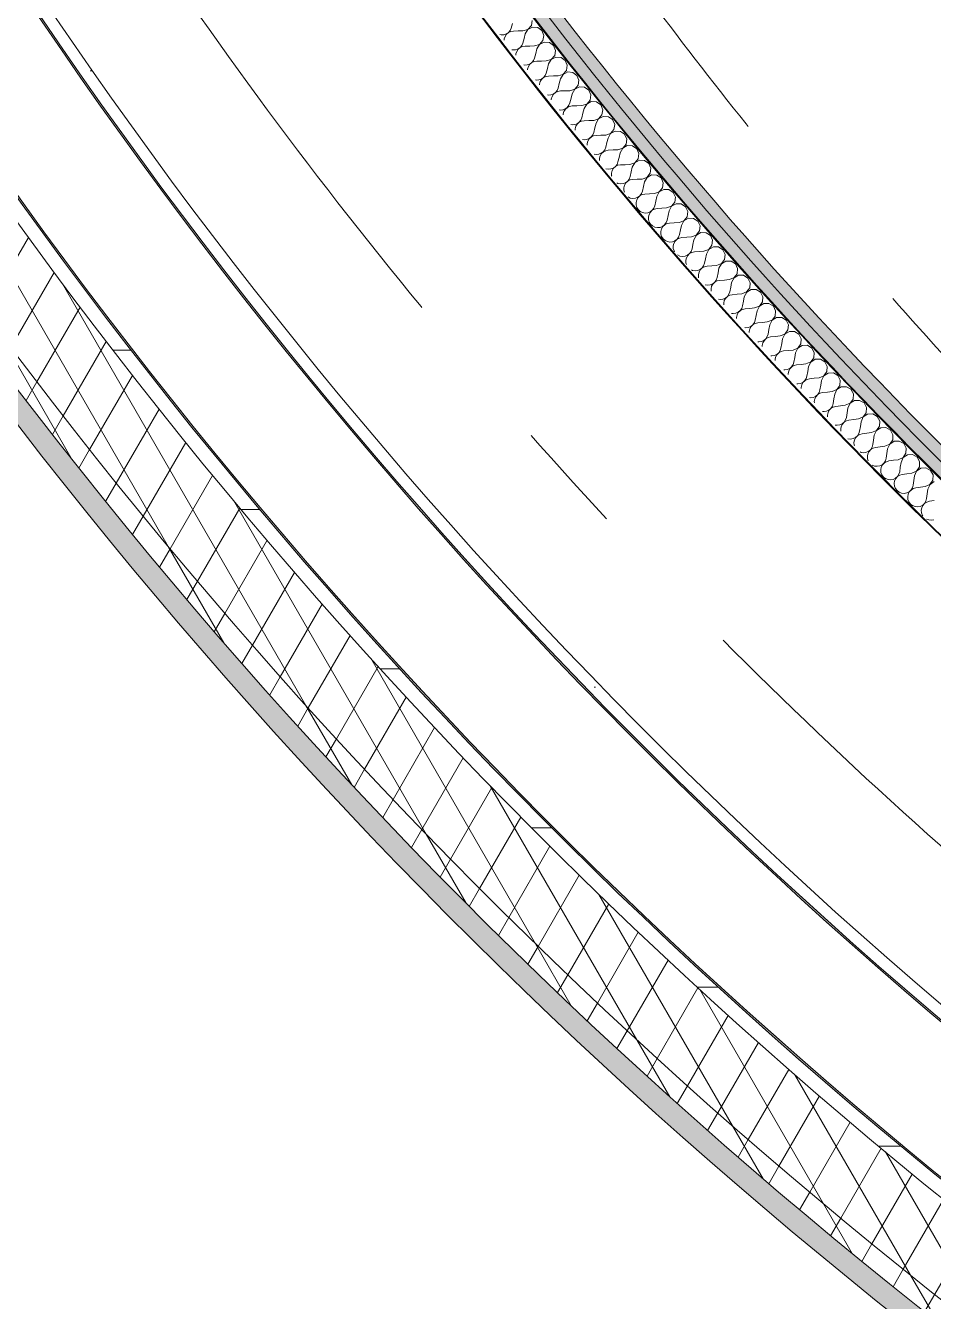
# Model space of a CAD drawing. Header units: millimetres. Extents: x -50172 to 68897, y -80883 to 956680.
# Drawn here: x -40683 to -39542, y -68995 to -67392 of the extents above; entities that cross this region are included whole.
import ezdxf

# ---------------------------------------------------------------- set-up
doc = ezdxf.new("R2010")
doc.units = ezdxf.units.MM
doc.header["$MEASUREMENT"] = 0
doc.linetypes.add('Dashed', pattern=[564.444447, 282.222223, -282.222223])
doc.linetypes.add('Double Dashed', pattern=[1093.611073, 529.166651, -211.666656, 141.111112, -211.666656])
for name, color, linetype in [('A-25-M_Wall_Ext', 7, 'Continuous'), ('New_A-15-MG_Structural_Grid_Phase_2', 7, 'Continuous'), ('New_A-25-M_Wall_Int', 7, 'Continuous')]:
    doc.layers.add(name, color=color, linetype=linetype)
for name, color, linetype, lineweight in [('A-25-M_Wall_Ext_Pen_No__1', 7, 'Continuous', 13), ('New_A-25-M_Wall_Int_Pen_No__1', 7, 'Continuous', 13), ('New_A-25-M_Wall_Int_Pen_No__150', 7, 'Continuous', 0), ('New_A-95-P_Drawing_Pen_No__1', 7, 'Continuous', 13)]:
    doc.layers.add(name, color=color, linetype=linetype, lineweight=lineweight)
for name, color, linetype, lineweight, true_color in [('A-25-M_Wall_Ext_Pen_No__107', 7, 'Continuous', 15, 0xa6a6a6), ('New_A-15-MG_Structural_Grid_Phase_2_Pen_No__222', 7, 'Continuous', 13, 0x65af33), ('New_A-25-M_Wall_Int_Pen_No__107', 7, 'Continuous', 15, 0xa6a6a6), ('New_A-25-M_Wall_Int_Pen_No__81', 7, 'Continuous', 20, 0x6a6a6a)]:
    doc.layers.add(name, color=color, linetype=linetype, lineweight=lineweight, true_color=true_color)
pattern_1 = [(60, (0, 0), (-43.30127, 25), []), (120, (0, 0), (43.30127, 25), [])]

# ---------------------------------------------------------------- blocks, each defined once
blk = doc.blocks.new('*X334')
at = {"layer": 'New_A-25-M_Wall_Int_Pen_No__150', "linetype": 'Continuous'}
for p, q in [((-40047, -67391.9), (-40045.9, -67385.5)), ((-40086.7, -67403.2), (-40084.9, -67403.6)), ((-40084.9, -67403.6), (-40081.6, -67403.5)), ((-40081.6, -67403.5), (-40078.5, -67402.4)), ((-40078.2, -67402.7), (-40080.1, -67405.5)), ((-40078.5, -67402.4), (-40075.8, -67400.5)), ((-40075.7, -67400.6), (-40078.2, -67402.7)), ((-40075.8, -67400.5), (-40073.7, -67398)), ((-40072.7, -67399.2), (-40075.7, -67400.6)), ((-40073.7, -67398), (-40072.4, -67395)), ((-40069.5, -67398.8), (-40072.7, -67399.2)), ((-40070.8, -67389.2), (-40072.4, -67395)), ((-40063.5, -67398.7), (-40069.5, -67398.8)), ((-40057.6, -67398.6), (-40063.5, -67398.7)), ((-40057.6, -67398.6), (-40051.3, -67396.8)), ((-40054.6, -67402.4), (-40056.2, -67408.2)), ((-40051.3, -67396.9), (-40054.6, -67402.4)), ((-40051.3, -67396.8), (-40047, -67391.9)), ((-40045.5, -67393.9), (-40051.3, -67396.9)), ((-40039, -67394.4), (-40045.5, -67393.9)), ((-40033.7, -67398.3), (-40039, -67394.4)), ((-40031.3, -67404.3), (-40033.7, -67398.3)), ((-40080.1, -67405.5), (-40081.1, -67408.6)), ((-40081.1, -67408.6), (-40081.1, -67410.3)), ((-40063.9, -67421.4), (-40061.2, -67419.5)), ((-40061.1, -67419.6), (-40063.6, -67421.7)), ((-40061.2, -67419.5), (-40059.1, -67416.9)), ((-40058.1, -67418.2), (-40061.1, -67419.6)), ((-40059.1, -67416.9), (-40057.8, -67413.9)), ((-40054.9, -67417.7), (-40058.1, -67418.2)), ((-40056.2, -67408.2), (-40057.8, -67413.9)), ((-40048.9, -67417.6), (-40054.9, -67417.7)), ((-40042.9, -67417.5), (-40048.9, -67417.6)), ((-40042.9, -67417.5), (-40036.7, -67415.6)), ((-40036.7, -67415.7), (-40040, -67421.3)), ((-40036.7, -67415.6), (-40032.4, -67410.8)), ((-40030.9, -67412.7), (-40036.7, -67415.7)), ((-40032.4, -67410.8), (-40031.3, -67404.3)), ((-40024.4, -67413.3), (-40030.9, -67412.7)), ((-40019.1, -67417.1), (-40024.4, -67413.3)), ((-40016.7, -67423.1), (-40019.1, -67417.1)), ((-40071.6, -67422.3), (-40070.3, -67422.6)), ((-40070.3, -67422.6), (-40067, -67422.4)), ((-40067, -67422.4), (-40063.9, -67421.4)), ((-40065.4, -67424.4), (-40066.4, -67427.6)), ((-40066.4, -67427.6), (-40066.4, -67428.9)), ((-40063.6, -67421.7), (-40065.4, -67424.4)), ((-40046.5, -67438.4), (-40044.4, -67435.8)), ((-40044.4, -67435.8), (-40043.1, -67432.8)), ((-40041.6, -67427), (-40043.1, -67432.8)), ((-40040, -67421.3), (-40041.6, -67427)), ((-40028.3, -67436.3), (-40022, -67434.4)), ((-40022, -67434.5), (-40025.3, -67440.1)), ((-40022, -67434.4), (-40017.7, -67429.5)), ((-40016.2, -67431.5), (-40022, -67434.5)), ((-40017.7, -67429.5), (-40016.7, -67423.1)), ((-40009.7, -67432), (-40016.2, -67431.5)), ((-40004.4, -67435.8), (-40009.7, -67432)), ((-40002, -67441.8), (-40004.4, -67435.8)), ((-40056.6, -67441.3), (-40055.5, -67441.5)), ((-40055.5, -67441.5), (-40052.2, -67441.4)), ((-40052.2, -67441.4), (-40049.1, -67440.3)), ((-40050.7, -67443.4), (-40051.7, -67446.5)), ((-40051.7, -67446.5), (-40051.7, -67447.6)), ((-40048.9, -67440.6), (-40050.7, -67443.4)), ((-40049.1, -67440.3), (-40046.5, -67438.4)), ((-40046.4, -67438.5), (-40048.9, -67440.6)), ((-40043.4, -67437.1), (-40046.4, -67438.5)), ((-40040.2, -67436.6), (-40043.4, -67437.1)), ((-40034.2, -67436.5), (-40040.2, -67436.6)), ((-40028.3, -67436.3), (-40034.2, -67436.5)), ((-40029.6, -67454.7), (-40028.4, -67451.6)), ((-40026.8, -67445.9), (-40028.4, -67451.6)), ((-40025.3, -67440.1), (-40026.8, -67445.9)), ((-40007.3, -67453.2), (-40003, -67448.3)), ((-40001.4, -67450.2), (-40007.2, -67453.2)), ((-40003, -67448.3), (-40002, -67441.8)), ((-39995, -67450.7), (-40001.4, -67450.2)), ((-39989.7, -67454.5), (-39995, -67450.7)), ((-40041.7, -67460.2), (-40040.7, -67460.4)), ((-40040.7, -67460.4), (-40037.5, -67460.2)), ((-40037.5, -67460.2), (-40034.4, -67459.1)), ((-40035.9, -67462.2), (-40036.9, -67465.4)), ((-40036.9, -67465.4), (-40036.9, -67466.3)), ((-40034.1, -67459.5), (-40035.9, -67462.2)), ((-40034.4, -67459.1), (-40031.7, -67457.2)), ((-40031.6, -67457.3), (-40034.1, -67459.5)), ((-40031.7, -67457.2), (-40029.6, -67454.7)), ((-40028.6, -67455.9), (-40031.6, -67457.3)), ((-40025.4, -67455.4), (-40028.6, -67455.9)), ((-40019.4, -67455.2), (-40025.4, -67455.4)), ((-40013.5, -67455.1), (-40019.4, -67455.2)), ((-40013.5, -67455.1), (-40007.3, -67453.2)), ((-40012, -67464.6), (-40013.5, -67470.4)), ((-40010.5, -67458.8), (-40012, -67464.6)), ((-40007.2, -67453.2), (-40010.5, -67458.8)), ((-39992.4, -67471.8), (-39988.2, -67466.9)), ((-39987.2, -67460.5), (-39989.7, -67454.5)), ((-39988.2, -67466.9), (-39987.2, -67460.5)), ((-40026.8, -67479), (-40025.9, -67479.2)), ((-40025.9, -67479.2), (-40022.6, -67479)), ((-40022.6, -67479), (-40019.5, -67477.9)), ((-40021, -67481), (-40022, -67484.2)), ((-40022, -67484.2), (-40022, -67485.2)), ((-40019.2, -67478.2), (-40021, -67481)), ((-40019.5, -67477.9), (-40016.8, -67476)), ((-40016.8, -67476.1), (-40019.2, -67478.2)), ((-40016.8, -67476), (-40014.8, -67473.4)), ((-40013.8, -67474.7), (-40016.8, -67476.1)), ((-40014.8, -67473.4), (-40013.5, -67470.4)), ((-40010.6, -67474.1), (-40013.8, -67474.7)), ((-40004.6, -67474), (-40010.6, -67474.1)), ((-39998.6, -67473.8), (-40004.6, -67474)), ((-39998.6, -67473.8), (-39992.4, -67471.8)), ((-39997.1, -67483.3), (-39998.6, -67489.1)), ((-39995.7, -67477.5), (-39997.1, -67483.3)), ((-39992.4, -67471.9), (-39995.7, -67477.5)), ((-39986.6, -67468.9), (-39992.4, -67471.9)), ((-39980.1, -67469.3), (-39986.6, -67468.9)), ((-39974.8, -67473.1), (-39980.1, -67469.3)), ((-39972.3, -67479.1), (-39974.8, -67473.1)), ((-39973.3, -67485.5), (-39972.3, -67479.1)), ((-40012, -67497.8), (-40010.9, -67498)), ((-40010.9, -67498), (-40007.6, -67497.8)), ((-40007.6, -67497.8), (-40004.5, -67496.6)), ((-40006.1, -67499.7), (-40007, -67502.9)), ((-40004.3, -67497), (-40006.1, -67499.7)), ((-40004.5, -67496.6), (-40001.9, -67494.7)), ((-40001.8, -67494.8), (-40004.3, -67497)), ((-40001.9, -67494.7), (-39999.9, -67492.1)), ((-39998.9, -67493.4), (-40001.8, -67494.8)), ((-39999.9, -67492.1), (-39998.6, -67489.1)), ((-39995.6, -67492.8), (-39998.9, -67493.4)), ((-39989.7, -67492.6), (-39995.6, -67492.8)), ((-39983.7, -67492.4), (-39989.7, -67492.6)), ((-39983.7, -67492.4), (-39977.5, -67490.5)), ((-39980.7, -67496.2), (-39982.2, -67501.9)), ((-39977.4, -67490.5), (-39980.7, -67496.2)), ((-39977.5, -67490.5), (-39973.3, -67485.5)), ((-39971.7, -67487.5), (-39977.4, -67490.5)), ((-39965.2, -67487.9), (-39971.7, -67487.5)), ((-39959.9, -67491.6), (-39965.2, -67487.9)), ((-39957.3, -67497.6), (-39959.9, -67491.6)), ((-39958.3, -67504), (-39957.3, -67497.6)), ((-40007, -67502.9), (-40007, -67504.1)), ((-39992.6, -67516.4), (-39989.5, -67515.3)), ((-39989.3, -67515.6), (-39991, -67518.4)), ((-39989.5, -67515.3), (-39986.9, -67513.4)), ((-39986.8, -67513.4), (-39989.3, -67515.6)), ((-39986.9, -67513.4), (-39984.9, -67510.8)), ((-39983.9, -67512), (-39986.8, -67513.4)), ((-39984.9, -67510.8), (-39983.6, -67507.7)), ((-39980.6, -67511.4), (-39983.9, -67512)), ((-39982.2, -67501.9), (-39983.6, -67507.7)), ((-39974.7, -67511.2), (-39980.6, -67511.4)), ((-39968.7, -67511), (-39974.7, -67511.2)), ((-39968.7, -67511), (-39962.5, -67509)), ((-39965.7, -67514.7), (-39967.1, -67520.5)), ((-39962.5, -67509.1), (-39965.7, -67514.7)), ((-39962.5, -67509), (-39958.3, -67504)), ((-39956.7, -67506), (-39962.5, -67509.1)), ((-39950.2, -67506.4), (-39956.7, -67506)), ((-39944.9, -67510.1), (-39950.2, -67506.4)), ((-39942.3, -67516.1), (-39944.9, -67510.1)), ((-39943.3, -67522.5), (-39942.3, -67516.1)), ((-39997.3, -67516.4), (-39995.9, -67516.7)), ((-39995.9, -67516.7), (-39992.6, -67516.4)), ((-39991.9, -67521.6), (-39992, -67523.2)), ((-39991, -67518.4), (-39991.9, -67521.6)), ((-39974.4, -67533.9), (-39971.8, -67531.9)), ((-39971.7, -67532), (-39974.2, -67534.2)), ((-39971.8, -67531.9), (-39969.8, -67529.3)), ((-39968.8, -67530.6), (-39971.7, -67532)), ((-39969.8, -67529.3), (-39968.6, -67526.3)), ((-39965.5, -67530), (-39968.8, -67530.6)), ((-39967.1, -67520.5), (-39968.6, -67526.3)), ((-39959.6, -67529.8), (-39965.5, -67530)), ((-39953.6, -67529.5), (-39959.6, -67529.8)), ((-39953.6, -67529.5), (-39947.4, -67527.5)), ((-39947.4, -67527.6), (-39950.6, -67533.2)), ((-39947.4, -67527.5), (-39943.3, -67522.5)), ((-39941.7, -67524.4), (-39947.4, -67527.6)), ((-39935.2, -67524.8), (-39941.7, -67524.4)), ((-39929.8, -67528.5), (-39935.2, -67524.8)), ((-39927.2, -67534.5), (-39929.8, -67528.5)), ((-39982.7, -67534.9), (-39980.8, -67535.3)), ((-39980.8, -67535.3), (-39977.5, -67535)), ((-39977.5, -67535), (-39974.4, -67533.9)), ((-39975.9, -67537), (-39976.8, -67540.2)), ((-39976.8, -67540.2), (-39976.8, -67542.3)), ((-39974.2, -67534.2), (-39975.9, -67537)), ((-39956.6, -67550.5), (-39954.6, -67547.9)), ((-39954.6, -67547.9), (-39953.4, -67544.8)), ((-39952, -67539), (-39953.4, -67544.8)), ((-39950.6, -67533.2), (-39952, -67539)), ((-39944.4, -67548.2), (-39950.4, -67548.5)), ((-39938.5, -67548), (-39944.4, -67548.2)), ((-39938.5, -67548), (-39932.3, -67545.9)), ((-39932.2, -67546), (-39935.4, -67551.7)), ((-39932.3, -67545.9), (-39928.1, -67540.9)), ((-39926.5, -67542.8), (-39932.2, -67546)), ((-39928.1, -67540.9), (-39927.2, -67534.5)), ((-39920, -67543.2), (-39926.5, -67542.8)), ((-39914.7, -67546.9), (-39920, -67543.2)), ((-39912, -67552.8), (-39914.7, -67546.9)), ((-39968.1, -67553.4), (-39965.6, -67553.9)), ((-39965.6, -67553.9), (-39962.3, -67553.6)), ((-39962.3, -67553.6), (-39959.2, -67552.4)), ((-39960.7, -67555.5), (-39961.6, -67558.7)), ((-39961.6, -67558.7), (-39961.6, -67561.6)), ((-39959, -67552.8), (-39960.7, -67555.5)), ((-39959.2, -67552.4), (-39956.6, -67550.5)), ((-39956.5, -67550.5), (-39959, -67552.8)), ((-39953.6, -67549.1), (-39956.5, -67550.5)), ((-39950.4, -67548.5), (-39953.6, -67549.1)), ((-39939.4, -67566.3), (-39938.2, -67563.3)), ((-39936.8, -67557.5), (-39938.2, -67563.3)), ((-39935.4, -67551.7), (-39936.8, -67557.5)), ((-39923.2, -67566.4), (-39917.1, -67564.3)), ((-39917, -67564.3), (-39920.2, -67570)), ((-39917.1, -67564.3), (-39912.9, -67559.3)), ((-39911.3, -67561.2), (-39917, -67564.3)), ((-39912.9, -67559.3), (-39912, -67552.8)), ((-39904.8, -67561.5), (-39911.3, -67561.2)), ((-39899.4, -67565.1), (-39904.8, -67561.5)), ((-39953.6, -67571.7), (-39953.6, -67571.7)), ((-39953.6, -67571.7), (-39950.3, -67572.4)), ((-39950.3, -67572.4), (-39947.1, -67572.1)), ((-39947.1, -67572.1), (-39944, -67570.9)), ((-39945.4, -67574), (-39946.3, -67577.2)), ((-39946.3, -67577.2), (-39946.3, -67580.5)), ((-39943.7, -67571.2), (-39945.4, -67574)), ((-39944, -67570.9), (-39941.4, -67568.9)), ((-39941.3, -67569), (-39943.7, -67571.2)), ((-39941.4, -67568.9), (-39939.4, -67566.3)), ((-39938.4, -67567.5), (-39941.3, -67569)), ((-39935.1, -67566.9), (-39938.4, -67567.5)), ((-39929.2, -67566.7), (-39935.1, -67566.9)), ((-39923.2, -67566.4), (-39929.2, -67566.7)), ((-39921.5, -67575.8), (-39922.9, -67581.6)), ((-39920.2, -67570), (-39921.5, -67575.8)), ((-39901.8, -67582.6), (-39897.6, -67577.5)), ((-39896, -67579.5), (-39901.7, -67582.6)), ((-39896.8, -67571.1), (-39899.4, -67565.1)), ((-39897.6, -67577.5), (-39896.8, -67571.1)), ((-39889.5, -67579.7), (-39896, -67579.5)), ((-39884.1, -67583.4), (-39889.5, -67579.7)), ((-39946.3, -67580.5), (-39946.1, -67581.2)), ((-39939.5, -67589.5), (-39938.2, -67590.2)), ((-39938.2, -67590.2), (-39935, -67590.8)), ((-39935, -67590.8), (-39931.7, -67590.5)), ((-39931.7, -67590.5), (-39928.7, -67589.3)), ((-39930.1, -67592.4), (-39931, -67595.6)), ((-39931, -67595.6), (-39930.9, -67598.9)), ((-39928.4, -67589.6), (-39930.1, -67592.4)), ((-39928.7, -67589.3), (-39926, -67587.3)), ((-39926, -67587.4), (-39928.4, -67589.6)), ((-39926, -67587.3), (-39924.1, -67584.7)), ((-39923, -67585.9), (-39926, -67587.4)), ((-39924.1, -67584.7), (-39922.9, -67581.6)), ((-39919.8, -67585.3), (-39923, -67585.9)), ((-39913.9, -67585), (-39919.8, -67585.3)), ((-39907.9, -67584.7), (-39913.9, -67585)), ((-39907.9, -67584.7), (-39901.8, -67582.6)), ((-39906.2, -67594.2), (-39907.5, -67600)), ((-39904.8, -67588.3), (-39906.2, -67594.2)), ((-39901.7, -67582.6), (-39904.8, -67588.3)), ((-39886.4, -67600.8), (-39882.3, -67595.7)), ((-39881.4, -67589.3), (-39884.1, -67583.4)), ((-39882.3, -67595.7), (-39881.4, -67589.3)), ((-39930.9, -67598.9), (-39930.2, -67601.3)), ((-39925.6, -67607.2), (-39922.8, -67608.6)), ((-39922.8, -67608.6), (-39919.6, -67609.2)), ((-39919.6, -67609.2), (-39916.3, -67608.9)), ((-39916.3, -67608.9), (-39913.3, -67607.7)), ((-39914.7, -67610.8), (-39915.5, -67614)), ((-39913, -67608), (-39914.7, -67610.8)), ((-39913.3, -67607.7), (-39910.6, -67605.7)), ((-39910.6, -67605.7), (-39913, -67608)), ((-39910.6, -67605.7), (-39908.7, -67603)), ((-39907.7, -67604.3), (-39910.6, -67605.7)), ((-39908.7, -67603), (-39907.5, -67600)), ((-39904.4, -67603.6), (-39907.7, -67604.3)), ((-39898.5, -67603.3), (-39904.4, -67603.6)), ((-39892.5, -67602.9), (-39898.5, -67603.3)), ((-39892.5, -67602.9), (-39886.4, -67600.8)), ((-39890.7, -67612.4), (-39892.1, -67618.2)), ((-39889.4, -67606.6), (-39890.7, -67612.4)), ((-39886.3, -67600.9), (-39889.4, -67606.6)), ((-39880.7, -67597.7), (-39886.3, -67600.9)), ((-39874.2, -67597.9), (-39880.7, -67597.7)), ((-39868.7, -67601.5), (-39874.2, -67597.9)), ((-39866, -67607.4), (-39868.7, -67601.5)), ((-39866.8, -67613.9), (-39866, -67607.4)), ((-39915.5, -67614), (-39915.5, -67617.3)), ((-39915.5, -67617.3), (-39914.6, -67620.4)), ((-39914.6, -67620.4), (-39912.8, -67623.2)), ((-39912.8, -67623.2), (-39910.3, -67625.4)), ((-39910.3, -67625.4), (-39907.3, -67626.9)), ((-39907.3, -67626.9), (-39904.1, -67627.5)), ((-39904.1, -67627.5), (-39900.8, -67627.2)), ((-39900.8, -67627.2), (-39897.8, -67625.9)), ((-39897.5, -67626.3), (-39899.2, -67629.1)), ((-39897.8, -67625.9), (-39895.2, -67623.9)), ((-39895.1, -67624), (-39897.5, -67626.3)), ((-39895.2, -67623.9), (-39893.2, -67621.3)), ((-39892.2, -67622.5), (-39895.1, -67624)), ((-39893.2, -67621.3), (-39892.1, -67618.2)), ((-39889, -67621.9), (-39892.2, -67622.5)), ((-39883, -67621.5), (-39889, -67621.9)), ((-39877.1, -67621.1), (-39883, -67621.5)), ((-39877.1, -67621.1), (-39870.9, -67619)), ((-39874, -67624.8), (-39875.2, -67630.6)), ((-39870.9, -67619), (-39874, -67624.8)), ((-39870.9, -67619), (-39866.8, -67613.9)), ((-39865.2, -67615.8), (-39870.9, -67619)), ((-39858.7, -67616), (-39865.2, -67615.8)), ((-39853.3, -67619.6), (-39858.7, -67616)), ((-39850.6, -67625.5), (-39853.3, -67619.6)), ((-39851.3, -67632), (-39850.6, -67625.5)), ((-39899.2, -67629.1), (-39900, -67632.3)), ((-39900, -67632.3), (-39900, -67635.6)), ((-39900, -67635.6), (-39899, -67638.7)), ((-39899, -67638.7), (-39897.2, -67641.5)), ((-39897.2, -67641.5), (-39894.8, -67643.7)), ((-39894.8, -67643.7), (-39891.8, -67645.2)), ((-39885.3, -67645.4), (-39882.2, -67644.2)), ((-39881.9, -67644.5), (-39883.6, -67647.3)), ((-39882.2, -67644.2), (-39879.6, -67642.1)), ((-39879.5, -67642.2), (-39881.9, -67644.5)), ((-39879.6, -67642.1), (-39877.7, -67639.5)), ((-39876.6, -67640.7), (-39879.5, -67642.2)), ((-39877.7, -67639.5), (-39876.5, -67636.4)), ((-39873.4, -67640), (-39876.6, -67640.7)), ((-39875.2, -67630.6), (-39876.5, -67636.4)), ((-39867.5, -67639.7), (-39873.4, -67640)), ((-39861.5, -67639.3), (-39867.5, -67639.7)), ((-39861.5, -67639.3), (-39855.4, -67637.1)), ((-39858.4, -67642.9), (-39859.7, -67648.7)), ((-39855.3, -67637.1), (-39858.4, -67642.9)), ((-39855.4, -67637.1), (-39851.3, -67632)), ((-39849.7, -67633.9), (-39855.3, -67637.1)), ((-39843.2, -67634.1), (-39849.7, -67633.9)), ((-39837.8, -67637.7), (-39843.2, -67634.1)), ((-39835, -67643.5), (-39837.8, -67637.7)), ((-39835.7, -67650), (-39835, -67643.5)), ((-39891.8, -67645.2), (-39888.5, -67645.7)), ((-39888.5, -67645.7), (-39885.3, -67645.4)), ((-39883.6, -67647.3), (-39884.4, -67650.5)), ((-39884.4, -67650.5), (-39884.4, -67653.8)), ((-39884.4, -67653.8), (-39883.4, -67656.9)), ((-39883.4, -67656.9), (-39881.6, -67659.7)), ((-39881.6, -67659.7), (-39879.1, -67661.9)), ((-39866.6, -67662.3), (-39864, -67660.3)), ((-39863.9, -67660.4), (-39866.3, -67662.6)), ((-39864, -67660.3), (-39862.1, -67657.6)), ((-39861, -67658.8), (-39863.9, -67660.4)), ((-39862.1, -67657.6), (-39860.9, -67654.5)), ((-39857.8, -67658.2), (-39861, -67658.8)), ((-39859.7, -67648.7), (-39860.9, -67654.5)), ((-39851.8, -67657.7), (-39857.8, -67658.2)), ((-39845.9, -67657.3), (-39851.8, -67657.7)), ((-39845.9, -67657.3), (-39839.8, -67655.1)), ((-39839.7, -67655.2), (-39842.8, -67660.9)), ((-39839.8, -67655.1), (-39835.7, -67650)), ((-39834.1, -67651.9), (-39839.7, -67655.2)), ((-39827.6, -67652.1), (-39834.1, -67651.9)), ((-39822.1, -67655.6), (-39827.6, -67652.1)), ((-39819.4, -67661.5), (-39822.1, -67655.6)), ((-39879.1, -67661.9), (-39876.1, -67663.3)), ((-39876.1, -67663.3), (-39872.9, -67663.9)), ((-39872.9, -67663.9), (-39869.6, -67663.5)), ((-39869.6, -67663.5), (-39866.6, -67662.3)), ((-39868, -67665.5), (-39868.8, -67668.6)), ((-39868.8, -67668.6), (-39868.7, -67671.9)), ((-39868.7, -67671.9), (-39867.7, -67675.1)), ((-39866.3, -67662.6), (-39868, -67665.5)), ((-39867.7, -67675.1), (-39867, -67676.2)), ((-39848.3, -67678.4), (-39846.4, -67675.7)), ((-39846.4, -67675.7), (-39845.2, -67672.6)), ((-39842.1, -67676.2), (-39845.3, -67676.9)), ((-39844, -67666.8), (-39845.2, -67672.6)), ((-39842.8, -67660.9), (-39844, -67666.8)), ((-39836.2, -67675.8), (-39842.1, -67676.2)), ((-39830.2, -67675.3), (-39836.2, -67675.8)), ((-39830.2, -67675.3), (-39824.1, -67673.1)), ((-39824, -67673.2), (-39827.1, -67678.9)), ((-39824.1, -67673.1), (-39820.1, -67668)), ((-39818.4, -67669.9), (-39824, -67673.2)), ((-39820.1, -67668), (-39819.4, -67661.5)), ((-39811.9, -67670), (-39818.4, -67669.9)), ((-39806.5, -67673.5), (-39811.9, -67670)), ((-39803.7, -67679.4), (-39806.5, -67673.5)), ((-39863.5, -67680), (-39863.4, -67680.1)), ((-39863.4, -67680.1), (-39860.4, -67681.5)), ((-39860.4, -67681.5), (-39857.2, -67682)), ((-39857.2, -67682), (-39853.9, -67681.6)), ((-39853.9, -67681.6), (-39850.9, -67680.4)), ((-39852.2, -67683.6), (-39853, -67686.7)), ((-39853, -67686.7), (-39852.9, -67690)), ((-39852.9, -67690), (-39852.3, -67692.1)), ((-39850.6, -67680.7), (-39852.2, -67683.6)), ((-39850.9, -67680.4), (-39848.3, -67678.4)), ((-39848.2, -67678.4), (-39850.6, -67680.7)), ((-39845.3, -67676.9), (-39848.2, -67678.4)), ((-39830.6, -67693.7), (-39829.5, -67690.6)), ((-39828.3, -67684.8), (-39829.5, -67690.6)), ((-39827.1, -67678.9), (-39828.3, -67684.8)), ((-39814.4, -67693.3), (-39808.3, -67691)), ((-39808.3, -67691.1), (-39811.3, -67696.8)), ((-39808.3, -67691), (-39804.4, -67685.9)), ((-39802.7, -67687.7), (-39808.3, -67691.1)), ((-39804.4, -67685.9), (-39803.7, -67679.4)), ((-39796.2, -67687.9), (-39802.7, -67687.7)), ((-39790.7, -67691.4), (-39796.2, -67687.9)), ((-39787.9, -67697.2), (-39790.7, -67691.4)), ((-39846, -67698.9), (-39844.6, -67699.5)), ((-39844.6, -67699.5), (-39841.4, -67700.1)), ((-39841.4, -67700.1), (-39838.1, -67699.7)), ((-39838.1, -67699.7), (-39835.1, -67698.4)), ((-39836.4, -67701.6), (-39837.2, -67704.8)), ((-39837.2, -67704.8), (-39837.1, -67708.1)), ((-39837.1, -67708.1), (-39836.9, -67708.7)), ((-39834.8, -67698.7), (-39836.4, -67701.6)), ((-39835.1, -67698.4), (-39832.5, -67696.4)), ((-39832.4, -67696.4), (-39834.8, -67698.7)), ((-39832.5, -67696.4), (-39830.6, -67693.7)), ((-39829.5, -67694.9), (-39832.4, -67696.4)), ((-39826.3, -67694.2), (-39829.5, -67694.9)), ((-39820.4, -67693.7), (-39826.3, -67694.2)), ((-39814.4, -67693.3), (-39820.4, -67693.7)), ((-39814.7, -67711.6), (-39813.7, -67708.5)), ((-39812.5, -67702.7), (-39813.7, -67708.5)), ((-39811.3, -67696.8), (-39812.5, -67702.7)), ((-39792.5, -67708.8), (-39788.5, -67703.7)), ((-39786.9, -67705.6), (-39792.4, -67708.9)), ((-39788.5, -67703.7), (-39787.9, -67697.2)), ((-39780.4, -67705.6), (-39786.9, -67705.6)), ((-39774.9, -67709.1), (-39780.4, -67705.6)), ((-39828.7, -67717.5), (-39825.5, -67718)), ((-39825.5, -67718), (-39822.2, -67717.6)), ((-39822.2, -67717.6), (-39819.2, -67716.4)), ((-39820.6, -67719.5), (-39821.3, -67722.7)), ((-39821.3, -67722.7), (-39821.2, -67725.6)), ((-39818.9, -67716.7), (-39820.6, -67719.5)), ((-39819.2, -67716.4), (-39816.6, -67714.3)), ((-39816.6, -67714.4), (-39818.9, -67716.7)), ((-39816.6, -67714.3), (-39814.7, -67711.6)), ((-39813.7, -67712.8), (-39816.6, -67714.4)), ((-39810.5, -67712.1), (-39813.7, -67712.8)), ((-39804.5, -67711.6), (-39810.5, -67712.1)), ((-39798.6, -67711.1), (-39804.5, -67711.6)), ((-39798.6, -67711.1), (-39792.5, -67708.8)), ((-39796.6, -67720.5), (-39797.8, -67726.4)), ((-39795.4, -67714.7), (-39796.6, -67720.5)), ((-39792.4, -67708.9), (-39795.4, -67714.7)), ((-39776.6, -67726.6), (-39772.7, -67721.4)), ((-39771, -67723.3), (-39776.5, -67726.7)), ((-39772, -67715), (-39774.9, -67709.1)), ((-39772.7, -67721.4), (-39772, -67715)), ((-39764.5, -67723.4), (-39771, -67723.3)), ((-39759, -67726.8), (-39764.5, -67723.4)), ((-39812, -67735.6), (-39809.6, -67736)), ((-39809.6, -67736), (-39806.3, -67735.5)), ((-39806.3, -67735.5), (-39803.3, -67734.3)), ((-39804.6, -67737.4), (-39805.4, -67740.6)), ((-39805.4, -67740.6), (-39805.3, -67742.8)), ((-39803, -67734.6), (-39804.6, -67737.4)), ((-39803.3, -67734.3), (-39800.7, -67732.2)), ((-39800.7, -67732.3), (-39803, -67734.6)), ((-39800.7, -67732.2), (-39798.8, -67729.5)), ((-39797.8, -67730.7), (-39800.7, -67732.3)), ((-39798.8, -67729.5), (-39797.8, -67726.4)), ((-39794.6, -67730), (-39797.8, -67730.7)), ((-39788.6, -67729.4), (-39794.6, -67730)), ((-39782.7, -67728.9), (-39788.6, -67729.4)), ((-39782.7, -67728.9), (-39776.6, -67726.6)), ((-39780.6, -67738.3), (-39781.8, -67744.2)), ((-39779.5, -67732.5), (-39780.6, -67738.3)), ((-39776.5, -67726.7), (-39779.5, -67732.5)), ((-39760.6, -67744.3), (-39756.7, -67739.1)), ((-39756.1, -67732.7), (-39759, -67726.8)), ((-39756.7, -67739.1), (-39756.1, -67732.7)), ((-39795.4, -67753.5), (-39793.5, -67753.8)), ((-39793.5, -67753.8), (-39790.3, -67753.4)), ((-39790.3, -67753.4), (-39787.3, -67752.1)), ((-39788.6, -67755.3), (-39789.3, -67758.5)), ((-39787, -67752.4), (-39788.6, -67755.3)), ((-39787.3, -67752.1), (-39784.7, -67750)), ((-39784.6, -67750.1), (-39787, -67752.4)), ((-39784.7, -67750), (-39782.8, -67747.3)), ((-39781.8, -67748.5), (-39784.6, -67750.1)), ((-39782.8, -67747.3), (-39781.8, -67744.2)), ((-39778.6, -67747.7), (-39781.8, -67748.5)), ((-39772.6, -67747.2), (-39778.6, -67747.7)), ((-39766.7, -67746.7), (-39772.6, -67747.2)), ((-39766.7, -67746.7), (-39760.6, -67744.3)), ((-39764.6, -67756.1), (-39765.7, -67761.9)), ((-39763.5, -67750.2), (-39764.6, -67756.1)), ((-39760.6, -67744.4), (-39763.5, -67750.2)), ((-39755, -67741), (-39760.6, -67744.4)), ((-39748.5, -67741), (-39755, -67741)), ((-39743, -67744.5), (-39748.5, -67741)), ((-39740.1, -67750.3), (-39743, -67744.5)), ((-39740.7, -67756.8), (-39740.1, -67750.3)), ((-39789.3, -67758.5), (-39789.3, -67760.1)), ((-39778.8, -67771.4), (-39777.4, -67771.6)), ((-39777.4, -67771.6), (-39774.2, -67771.1)), ((-39774.2, -67771.1), (-39771.2, -67769.8)), ((-39770.9, -67770.1), (-39772.5, -67773)), ((-39771.2, -67769.8), (-39768.6, -67767.7)), ((-39768.6, -67767.8), (-39770.9, -67770.1)), ((-39768.6, -67767.7), (-39766.8, -67765)), ((-39765.7, -67766.2), (-39768.6, -67767.8)), ((-39766.8, -67765), (-39765.7, -67761.9)), ((-39762.5, -67765.5), (-39765.7, -67766.2)), ((-39756.6, -67764.9), (-39762.5, -67765.5)), ((-39750.6, -67764.3), (-39756.6, -67764.9)), ((-39750.6, -67764.3), (-39744.6, -67762)), ((-39747.4, -67767.9), (-39748.5, -67773.7)), ((-39744.5, -67762), (-39747.4, -67767.9)), ((-39744.6, -67762), (-39740.7, -67756.8)), ((-39739, -67758.6), (-39744.5, -67762)), ((-39732.5, -67758.6), (-39739, -67758.6)), ((-39726.9, -67762), (-39732.5, -67758.6)), ((-39724, -67767.8), (-39726.9, -67762)), ((-39724.6, -67774.3), (-39724, -67767.8)), ((-39772.5, -67773), (-39773.2, -67776.2)), ((-39773.2, -67776.2), (-39773.2, -67777.5)), ((-39758, -67788.8), (-39755, -67787.5)), ((-39754.7, -67787.8), (-39756.3, -67790.7)), ((-39755, -67787.5), (-39752.5, -67785.4)), ((-39752.4, -67785.5), (-39754.7, -67787.8)), ((-39752.5, -67785.4), (-39750.6, -67782.7)), ((-39749.6, -67783.9), (-39752.4, -67785.5)), ((-39750.6, -67782.7), (-39749.6, -67779.6)), ((-39748.5, -67773.7), (-39749.6, -67779.6)), ((-39746.4, -67783.1), (-39749.6, -67783.9)), ((-39740.4, -67782.5), (-39746.4, -67783.1)), ((-39734.5, -67781.9), (-39740.4, -67782.5)), ((-39734.5, -67781.9), (-39728.4, -67779.5)), ((-39731.3, -67785.5), (-39732.3, -67791.3)), ((-39728.4, -67779.6), (-39731.3, -67785.5)), ((-39728.4, -67779.5), (-39724.6, -67774.3)), ((-39722.9, -67776.2), (-39728.4, -67779.6)), ((-39716.4, -67776.1), (-39722.9, -67776.2)), ((-39710.8, -67779.5), (-39716.4, -67776.1)), ((-39707.9, -67785.3), (-39710.8, -67779.5)), ((-39708.4, -67791.8), (-39707.9, -67785.3)), ((-39762.4, -67789.1), (-39761.3, -67789.3)), ((-39761.3, -67789.3), (-39758, -67788.8)), ((-39756.3, -67790.7), (-39757, -67793.9)), ((-39757, -67793.9), (-39757, -67795)), ((-39738.8, -67805.1), (-39736.3, -67803)), ((-39736.2, -67803.1), (-39738.5, -67805.4)), ((-39736.3, -67803), (-39734.4, -67800.3)), ((-39733.3, -67801.5), (-39736.2, -67803.1)), ((-39734.4, -67800.3), (-39733.4, -67797.2)), ((-39732.3, -67791.3), (-39733.4, -67797.2)), ((-39730.1, -67800.7), (-39733.3, -67801.5)), ((-39724.2, -67800.1), (-39730.1, -67800.7)), ((-39718.3, -67799.5), (-39724.2, -67800.1)), ((-39718.3, -67799.5), (-39712.2, -67797.1)), ((-39715, -67803), (-39716.1, -67808.8)), ((-39712.2, -67797.1), (-39715, -67803)), ((-39712.2, -67797.1), (-39708.4, -67791.8)), ((-39706.7, -67793.7), (-39712.2, -67797.1)), ((-39700.2, -67793.6), (-39706.7, -67793.7)), ((-39694.6, -67797), (-39700.2, -67793.6)), ((-39691.6, -67802.8), (-39694.6, -67797)), ((-39692.1, -67809.2), (-39691.6, -67802.8)), ((-39746, -67806.8), (-39745, -67806.9)), ((-39745, -67806.9), (-39741.8, -67806.5)), ((-39741.8, -67806.5), (-39738.8, -67805.1)), ((-39740.1, -67808.3), (-39740.8, -67811.5)), ((-39740.8, -67811.5), (-39740.7, -67812.5)), ((-39738.5, -67805.4), (-39740.1, -67808.3)), ((-39722.5, -67822.7), (-39720, -67820.6)), ((-39719.9, -67820.6), (-39722.2, -67823)), ((-39720, -67820.6), (-39718.1, -67817.8)), ((-39717, -67819), (-39719.9, -67820.6)), ((-39718.1, -67817.8), (-39717.1, -67814.7)), ((-39716.1, -67808.8), (-39717.1, -67814.7)), ((-39713.9, -67818.2), (-39717, -67819)), ((-39707.9, -67817.6), (-39713.9, -67818.2)), ((-39702, -67816.9), (-39707.9, -67817.6)), ((-39702, -67816.9), (-39696, -67814.5)), ((-39698.7, -67820.4), (-39699.8, -67826.3)), ((-39695.9, -67814.6), (-39698.7, -67820.4)), ((-39696, -67814.5), (-39692.1, -67809.2)), ((-39690.4, -67811.1), (-39695.9, -67814.6)), ((-39683.9, -67811), (-39690.4, -67811.1)), ((-39678.3, -67814.3), (-39683.9, -67811)), ((-39675.3, -67820.1), (-39678.3, -67814.3)), ((-39675.8, -67826.6), (-39675.3, -67820.1)), ((-39729.7, -67824.4), (-39728.7, -67824.5)), ((-39728.7, -67824.5), (-39725.5, -67824)), ((-39725.5, -67824), (-39722.5, -67822.7)), ((-39723.7, -67825.9), (-39724.4, -67829.1)), ((-39724.4, -67829.1), (-39724.4, -67830.1)), ((-39722.2, -67823), (-39723.7, -67825.9)), ((-39703.6, -67838), (-39701.8, -67835.3)), ((-39700.7, -67836.5), (-39703.5, -67838.1)), ((-39701.8, -67835.3), (-39700.8, -67832.2)), ((-39699.8, -67826.3), (-39700.8, -67832.2)), ((-39697.5, -67835.7), (-39700.7, -67836.5)), ((-39691.6, -67835), (-39697.5, -67835.7)), ((-39685.6, -67834.3), (-39691.6, -67835)), ((-39685.6, -67834.3), (-39679.6, -67831.9)), ((-39679.6, -67831.9), (-39682.4, -67837.8)), ((-39679.6, -67831.9), (-39675.8, -67826.6)), ((-39674.1, -67828.4), (-39679.6, -67831.9)), ((-39667.6, -67828.3), (-39674.1, -67828.4)), ((-39662, -67831.6), (-39667.6, -67828.3)), ((-39659, -67837.4), (-39662, -67831.6)), ((-39713.5, -67841.9), (-39712.3, -67842)), ((-39712.3, -67842), (-39709.1, -67841.5)), ((-39709.1, -67841.5), (-39706.1, -67840.2)), ((-39707.3, -67843.4), (-39708, -67846.6)), ((-39708, -67846.6), (-39708, -67847.9)), ((-39705.8, -67840.5), (-39707.3, -67843.4)), ((-39706.1, -67840.2), (-39703.6, -67838)), ((-39703.5, -67838.1), (-39705.8, -67840.5)), ((-39687.2, -67855.4), (-39685.3, -67852.7)), ((-39685.3, -67852.7), (-39684.4, -67849.6)), ((-39683.4, -67843.7), (-39684.4, -67849.6)), ((-39682.4, -67837.8), (-39683.4, -67843.7)), ((-39675.1, -67852.4), (-39681.1, -67853)), ((-39669.2, -67851.7), (-39675.1, -67852.4)), ((-39669.2, -67851.7), (-39663.2, -67849.2)), ((-39663.1, -67849.2), (-39665.9, -67855.1)), ((-39663.2, -67849.2), (-39659.4, -67843.9)), ((-39657.7, -67845.7), (-39663.1, -67849.2)), ((-39659.4, -67843.9), (-39659, -67837.4)), ((-39651.2, -67845.6), (-39657.7, -67845.7)), ((-39645.6, -67848.9), (-39651.2, -67845.6)), ((-39642.5, -67854.6), (-39645.6, -67848.9)), ((-39697.4, -67859.3), (-39695.9, -67859.5)), ((-39695.9, -67859.5), (-39692.6, -67859)), ((-39692.6, -67859), (-39689.6, -67857.6)), ((-39690.9, -67860.8), (-39691.6, -67864)), ((-39691.6, -67864), (-39691.4, -67865.7)), ((-39689.4, -67857.9), (-39690.9, -67860.8)), ((-39689.6, -67857.6), (-39687.2, -67855.4)), ((-39687.1, -67855.5), (-39689.4, -67857.9)), ((-39684.2, -67853.9), (-39687.1, -67855.5)), ((-39681.1, -67853), (-39684.2, -67853.9)), ((-39668.8, -67870), (-39667.9, -67866.9)), ((-39666.9, -67861), (-39667.9, -67866.9)), ((-39665.9, -67855.1), (-39666.9, -67861)), ((-39652.7, -67868.9), (-39658.6, -67869.6)), ((-39652.7, -67868.9), (-39646.7, -67866.4)), ((-39646.7, -67866.5), (-39649.4, -67872.4)), ((-39646.7, -67866.4), (-39642.9, -67861.1)), ((-39641.2, -67862.9), (-39646.7, -67866.5)), ((-39642.9, -67861.1), (-39642.5, -67854.6)), ((-39634.7, -67862.8), (-39641.2, -67862.9)), ((-39629.1, -67866), (-39634.7, -67862.8)), ((-39626, -67871.8), (-39629.1, -67866)), ((-39681.3, -67876.6), (-39679.3, -67876.8)), ((-39679.3, -67876.8), (-39676.1, -67876.3)), ((-39676.1, -67876.3), (-39673.1, -67874.9)), ((-39674.3, -67878.2), (-39675, -67881.4)), ((-39675, -67881.4), (-39674.8, -67883.6)), ((-39672.8, -67875.2), (-39674.3, -67878.2)), ((-39673.1, -67874.9), (-39670.6, -67872.8)), ((-39670.6, -67872.9), (-39672.8, -67875.2)), ((-39670.6, -67872.8), (-39668.8, -67870)), ((-39667.7, -67871.2), (-39670.6, -67872.9)), ((-39664.6, -67870.3), (-39667.7, -67871.2)), ((-39658.6, -67869.6), (-39664.6, -67870.3)), ((-39652.3, -67887.3), (-39651.3, -67884.1)), ((-39650.4, -67878.3), (-39651.3, -67884.1)), ((-39649.4, -67872.4), (-39650.4, -67878.3)), ((-39636.1, -67886.1), (-39630.2, -67883.6)), ((-39630.1, -67883.6), (-39632.8, -67889.6)), ((-39630.2, -67883.6), (-39626.4, -67878.3)), ((-39624.7, -67880.1), (-39630.1, -67883.6)), ((-39626.4, -67878.3), (-39626, -67871.8)), ((-39618.2, -67879.9), (-39624.7, -67880.1)), ((-39612.5, -67883.1), (-39618.2, -67879.9)), ((-39609.4, -67888.8), (-39612.5, -67883.1)), ((-39665.4, -67893.8), (-39662.7, -67894.1)), ((-39662.7, -67894.1), (-39659.5, -67893.6)), ((-39659.5, -67893.6), (-39656.5, -67892.2)), ((-39657.7, -67895.4), (-39658.4, -67898.7)), ((-39658.4, -67898.7), (-39658.1, -67901.6)), ((-39656.2, -67892.5), (-39657.7, -67895.4)), ((-39656.5, -67892.2), (-39654, -67890)), ((-39654, -67890.1), (-39656.2, -67892.5)), ((-39654, -67890), (-39652.3, -67887.3)), ((-39651.2, -67888.4), (-39654, -67890.1)), ((-39648, -67887.6), (-39651.2, -67888.4)), ((-39642.1, -67886.9), (-39648, -67887.6)), ((-39636.1, -67886.1), (-39642.1, -67886.9)), ((-39633.7, -67895.4), (-39634.7, -67901.3)), ((-39632.8, -67889.6), (-39633.7, -67895.4)), ((-39619.5, -67903.2), (-39613.5, -67900.7)), ((-39613.5, -67900.7), (-39616.2, -67906.7)), ((-39613.5, -67900.7), (-39609.8, -67895.3)), ((-39608, -67897.1), (-39613.5, -67900.7)), ((-39609.8, -67895.3), (-39609.4, -67888.8)), ((-39601.5, -67896.9), (-39608, -67897.1)), ((-39595.9, -67900.1), (-39601.5, -67896.9)), ((-39592.8, -67905.9), (-39595.9, -67900.1)), ((-39649.5, -67910.9), (-39649.3, -67911)), ((-39649.3, -67911), (-39646.1, -67911.4)), ((-39646.1, -67911.4), (-39642.8, -67910.8)), ((-39642.8, -67910.8), (-39639.8, -67909.4)), ((-39641.1, -67912.6), (-39641.7, -67915.9)), ((-39641.7, -67915.9), (-39641.4, -67919.2)), ((-39639.6, -67909.7), (-39641.1, -67912.6)), ((-39639.8, -67909.4), (-39637.4, -67907.2)), ((-39637.3, -67907.3), (-39639.6, -67909.7)), ((-39637.4, -67907.2), (-39635.6, -67904.5)), ((-39634.5, -67905.6), (-39637.3, -67907.3)), ((-39635.6, -67904.5), (-39634.7, -67901.3)), ((-39631.3, -67904.8), (-39634.5, -67905.6)), ((-39625.4, -67904), (-39631.3, -67904.8)), ((-39619.5, -67903.2), (-39625.4, -67904)), ((-39617.1, -67912.6), (-39618, -67918.4)), ((-39616.2, -67906.7), (-39617.1, -67912.6)), ((-39596.8, -67917.7), (-39593.1, -67912.4)), ((-39591.4, -67914.1), (-39596.8, -67917.8)), ((-39593.1, -67912.4), (-39592.8, -67905.9)), ((-39584.8, -67913.9), (-39591.4, -67914.1)), ((-39579.2, -67917.1), (-39584.8, -67913.9)), ((-39641.4, -67919.2), (-39641.1, -67920.1)), ((-39634.1, -67927.6), (-39632.6, -67928.2)), ((-39632.6, -67928.2), (-39629.3, -67928.5)), ((-39629.3, -67928.5), (-39626.1, -67928)), ((-39626.1, -67928), (-39623.1, -67926.6)), ((-39624.3, -67929.8), (-39624.9, -67933)), ((-39624.9, -67933), (-39624.6, -67936.3)), ((-39622.8, -67926.9), (-39624.3, -67929.8)), ((-39623.1, -67926.6), (-39620.7, -67924.4)), ((-39620.6, -67924.4), (-39622.8, -67926.9)), ((-39620.7, -67924.4), (-39618.9, -67921.6)), ((-39617.8, -67922.7), (-39620.6, -67924.4)), ((-39618.9, -67921.6), (-39618, -67918.4)), ((-39614.6, -67921.9), (-39617.8, -67922.7)), ((-39608.7, -67921.1), (-39614.6, -67921.9)), ((-39602.8, -67920.3), (-39608.7, -67921.1)), ((-39602.8, -67920.3), (-39596.8, -67917.7)), ((-39600.3, -67929.6), (-39601.2, -67935.5)), ((-39599.4, -67923.7), (-39600.3, -67929.6)), ((-39596.8, -67917.8), (-39599.4, -67923.7)), ((-39580, -67934.7), (-39576.4, -67929.3)), ((-39574.6, -67931.1), (-39580, -67934.7)), ((-39576, -67922.8), (-39579.2, -67917.1)), ((-39576.4, -67929.3), (-39576, -67922.8)), ((-39568.1, -67930.8), (-39574.6, -67931.1)), ((-39562.4, -67934), (-39568.1, -67930.8)), ((-39624.6, -67936.3), (-39623.7, -67938.9)), ((-39618.8, -67944.1), (-39615.8, -67945.3)), ((-39615.8, -67945.3), (-39612.5, -67945.6)), ((-39612.5, -67945.6), (-39609.3, -67945.1)), ((-39609.3, -67945.1), (-39606.3, -67943.6)), ((-39607.5, -67946.9), (-39608.1, -67950.1)), ((-39606, -67943.9), (-39607.5, -67946.9)), ((-39606.3, -67943.6), (-39603.9, -67941.4)), ((-39603.8, -67941.5), (-39606, -67943.9)), ((-39603.9, -67941.4), (-39602.1, -67938.7)), ((-39601, -67939.8), (-39603.8, -67941.5)), ((-39602.1, -67938.7), (-39601.2, -67935.5)), ((-39597.8, -67938.9), (-39601, -67939.8)), ((-39591.9, -67938.1), (-39597.8, -67938.9)), ((-39586, -67937.3), (-39591.9, -67938.1)), ((-39586, -67937.3), (-39580, -67934.7)), ((-39583.5, -67946.6), (-39584.3, -67952.5)), ((-39582.6, -67940.7), (-39583.5, -67946.6)), ((-39580, -67934.7), (-39582.6, -67940.7)), ((-39563.2, -67951.6), (-39559.5, -67946.2)), ((-39557.8, -67947.9), (-39563.1, -67951.6)), ((-39559.3, -67939.7), (-39562.4, -67934)), ((-39559.5, -67946.2), (-39559.3, -67939.7)), ((-39551.3, -67947.6), (-39557.8, -67947.9)), ((-39545.6, -67950.8), (-39551.3, -67947.6)), ((-39608.1, -67950.1), (-39607.8, -67953.4)), ((-39607.8, -67953.4), (-39606.6, -67956.5)), ((-39606.6, -67956.5), (-39604.6, -67959.1)), ((-39604.6, -67959.1), (-39602, -67961.1)), ((-39602, -67961.1), (-39598.9, -67962.3)), ((-39598.9, -67962.3), (-39595.6, -67962.7)), ((-39595.6, -67962.7), (-39592.4, -67962.1)), ((-39592.4, -67962.1), (-39589.4, -67960.6)), ((-39590.6, -67963.9), (-39591.2, -67967.1)), ((-39589.1, -67960.9), (-39590.6, -67963.9)), ((-39589.4, -67960.6), (-39587, -67958.4)), ((-39586.9, -67958.5), (-39589.1, -67960.9)), ((-39587, -67958.4), (-39585.2, -67955.6)), ((-39584.1, -67956.8), (-39586.9, -67958.5)), ((-39585.2, -67955.6), (-39584.3, -67952.5)), ((-39581, -67955.9), (-39584.1, -67956.8)), ((-39575.1, -67955), (-39581, -67955.9)), ((-39569.2, -67954.2), (-39575.1, -67955)), ((-39569.2, -67954.2), (-39563.2, -67951.6)), ((-39566.6, -67963.5), (-39567.4, -67969.4)), ((-39565.8, -67957.6), (-39566.6, -67963.5)), ((-39563.1, -67951.6), (-39565.8, -67957.6)), ((-39546.3, -67968.4), (-39542.6, -67963)), ((-39540.9, -67964.7), (-39546.2, -67968.4)), ((-39542.4, -67956.5), (-39545.6, -67950.8)), ((-39542.6, -67963), (-39542.4, -67956.5)), ((-39591.2, -67967.1), (-39590.9, -67970.4)), ((-39590.9, -67970.4), (-39589.6, -67973.5)), ((-39589.6, -67973.5), (-39587.6, -67976.1)), ((-39587.6, -67976.1), (-39585, -67978.1)), ((-39585, -67978.1), (-39581.9, -67979.3)), ((-39581.9, -67979.3), (-39578.6, -67979.6)), ((-39578.6, -67979.6), (-39575.4, -67979)), ((-39575.4, -67979), (-39572.5, -67977.6)), ((-39573.6, -67980.8), (-39574.2, -67984)), ((-39572.2, -67977.8), (-39573.6, -67980.8)), ((-39572.5, -67977.6), (-39570, -67975.3)), ((-39570, -67975.4), (-39572.2, -67977.8)), ((-39570, -67975.3), (-39568.3, -67972.5)), ((-39567.2, -67973.7), (-39570, -67975.4)), ((-39568.3, -67972.5), (-39567.4, -67969.4)), ((-39564, -67972.8), (-39567.2, -67973.7)), ((-39558.1, -67971.9), (-39564, -67972.8)), ((-39552.2, -67971), (-39558.1, -67971.9)), ((-39552.2, -67971), (-39546.3, -67968.4)), ((-39549.6, -67980.3), (-39550.4, -67986.2)), ((-39548.8, -67974.4), (-39549.6, -67980.3)), ((-39546.2, -67968.4), (-39548.8, -67974.4)), ((-39574.2, -67984), (-39573.9, -67987.3)), ((-39573.9, -67987.3), (-39572.6, -67990.4)), ((-39572.6, -67990.4), (-39570.6, -67993)), ((-39570.6, -67993), (-39568, -67995)), ((-39568, -67995), (-39564.9, -67996.2)), ((-39564.9, -67996.2), (-39561.6, -67996.5)), ((-39561.6, -67996.5), (-39558.4, -67995.9)), ((-39558.4, -67995.9), (-39555.4, -67994.4)), ((-39555.1, -67994.7), (-39556.6, -67997.7)), ((-39555.4, -67994.4), (-39553, -67992.2)), ((-39553, -67992.3), (-39555.1, -67994.7)), ((-39553, -67992.2), (-39551.3, -67989.4)), ((-39550.2, -67990.5), (-39553, -67992.3)), ((-39551.3, -67989.4), (-39550.4, -67986.2)), ((-39547, -67989.6), (-39550.2, -67990.5)), ((-39541.1, -67988.7), (-39547, -67989.6)), ((-39556.6, -67997.7), (-39557.1, -68000.9)), ((-39557.1, -68000.9), (-39556.8, -68004.2)), ((-39556.8, -68004.2), (-39555.6, -68007.3)), ((-39555.6, -68007.3), (-39555.1, -68007.9)), ((-39550.7, -68011.9), (-39547.8, -68013)), ((-39547.8, -68013), (-39544.5, -68013.3)), ((-39544.5, -68013.3), (-39541.3, -68012.7))]:
    blk.add_line(p, q, dxfattribs=at)
blk = doc.blocks.new('Wall_57_1', base_point=(-40577, -66482.2))
at = {"layer": 'New_A-25-M_Wall_Int_Pen_No__107', "linetype": 'Continuous'}
for points in [[(-38098.7, -68976.6, -0.158553), (-40590.4, -66489.1), (-40603.7, -66496, 0.15859), (-38104.7, -68990.4)], [(-38092.7, -68962.8, -0.158517), (-40577, -66482.2), (-40590.4, -66489.1, 0.158553), (-38098.7, -68976.6)]]:
    blk.add_hatch(color=256, dxfattribs=at).paths.add_polyline_path(points)
at = {"layer": 'New_A-25-M_Wall_Int_Pen_No__81', "linetype": 'Continuous', "lineweight": 0, "true_color": 0x353535}
for points in [[(-38104.7, -68990.4, -0.15859), (-40603.7, -66496), (-40604.6, -66496.4, 0.158592), (-38105.1, -68991.3)], [(-38125.1, -69037.2, -0.158711), (-40649, -66519.4), (-40649.9, -66519.8, 0.158714), (-38125.5, -69038.1)]]:
    blk.add_hatch(color=250, dxfattribs=at).paths.add_polyline_path(points)
at = {"layer": 'New_A-25-M_Wall_Int_Pen_No__1', "linetype": 'Continuous'}
for radius, start, end in [(5691, 207.0291, 243.0669), (5676, 207.0283, 243.0579), (5707, 207.0299, 243.0763), (5706, 207.0299, 243.0757), (5758, 207.03253, 243.10615), (5757, 207.03247, 243.10557)]:
    blk.add_arc((-35521, -63902.8), radius, start, end, dxfattribs=at)
at = {"layer": 'New_A-25-M_Wall_Int', "color": 250, "lineweight": 50, "true_color": 0x2a2a2a}
blk.add_blockref('*X334', (0, 0), dxfattribs=at)
blk = doc.blocks.new('Wall_199_1', base_point=(-41867.7, -65448.9))
at = {"layer": 'A-25-M_Wall_Ext_Pen_No__107', "linetype": 'Continuous', "lineweight": 0, "true_color": 0x535353}
for points in [[(-41554.1, -65375.8, 0.226795), (-38161.1, -69523.8), (-38160.3, -69522, -0.226793), (-41552.1, -65375.4)], [(-41702.1, -65410.3, 0.226935), (-38224.1, -69662.2), (-38223.3, -69660.3, -0.226933), (-41700.2, -65409.9)]]:
    blk.add_hatch(color=251, dxfattribs=at).paths.add_polyline_path(points)
at = {"layer": 'A-25-M_Wall_Ext_Pen_No__107', "linetype": 'Continuous'}
h = blk.add_hatch(dxfattribs=at)
h.set_pattern_fill('Plaster_0001', color=256, style=0, pattern_type=2)
h.set_pattern_definition([(129.2839, (0, 0), (134.0639, 109.6671), [0, -100]), (129.2839, (-98.69, -16.13), (134.0639, 109.6671), [0, -100])])
h.paths.add_polyline_path([(-41552.1, -65375.4, 0.226793), (-38160.3, -69522), (-38154.1, -69508.4, -0.226779), (-41537.5, -65372)])
h = blk.add_hatch(dxfattribs=at)
h.set_pattern_fill('Batt_Insulation_0001', color=256, style=0, pattern_type=2)
h.set_pattern_definition(pattern_1)
h.paths.add_polyline_path([(-41817, -65437.1, 0.227038), (-38273, -69769.5), (-38231.6, -69678.5, -0.226951), (-41719.6, -65414.4)])
h = blk.add_hatch(dxfattribs=at)
h.set_pattern_fill('Plywood_0001', color=256, style=0, pattern_type=2)
h.set_pattern_definition([(0, (0, 0), (0, 200), [])])
h.paths.add_polyline_path([(-41719.6, -65414.4, 0.226951), (-38231.6, -69678.5), (-38224.1, -69662.2, -0.226935), (-41702.1, -65410.3)])
blk.add_hatch(color=256, dxfattribs=at).paths.add_polyline_path([(-41867.7, -65448.9, 0.227083), (-38294.6, -69816.9), (-38283.4, -69792.3, -0.22706), (-41841.4, -65442.8)])
h = blk.add_hatch(dxfattribs=at)
h.set_pattern_fill('Batt_Insulation_0001', color=256, style=0, pattern_type=2)
h.set_pattern_definition(pattern_1)
h.paths.add_polyline_path([(-41841.4, -65442.8, 0.22706), (-38283.4, -69792.3), (-38273, -69769.5, -0.227038), (-41817, -65437.1)])
at = {"layer": 'A-25-M_Wall_Ext_Pen_No__1', "linetype": 'Continuous'}
for radius, start, end in [(6211.1, 193.72581, 244.83882), (6209.1, 193.72601, 244.83861), (6194.1, 193.72747, 244.83699), (6381.1, 193.70972, 244.85662), (6363.1, 193.71139, 244.85478), (6361.1, 193.71157, 244.85458), (6506.1, 193.69843, 244.86911), (6481.1, 193.70065, 244.86665), (6533.1, 193.69604, 244.87175)]:
    blk.add_arc((-35520.4, -63902.1), radius, start, end, dxfattribs=at)
blk = doc.blocks.new('Standard grid marker_25')
at = {"layer": 'New_A-15-MG_Structural_Grid_Phase_2_Pen_No__222', "linetype": 'Double Dashed'}
blk.add_arc((0, 0), 6044.1, 0, 51.07835, dxfattribs=at)

msp = doc.modelspace()

# ---------------------------------------------------------------- linework, layer by layer
at = {"layer": 'New_A-95-P_Drawing_Pen_No__1', "linetype": 'Dashed'}
msp.add_arc((-35115.5, -63785.6), 5970.2, 210.577, 226.50189, dxfattribs=at)

# ---------------------------------------------------------------- block references
at = {"layer": 'A-25-M_Wall_Ext', "color": 250, "lineweight": 50, "true_color": 0x2a2a2a}
msp.add_blockref('Wall_199_1', (-41867.7, -65448.9), dxfattribs=at)
at = {"layer": 'New_A-15-MG_Structural_Grid_Phase_2', "color": 8, "linetype": 'Continuous', "lineweight": 15, "zscale": 1000, "rotation": 193.7422622324414}
msp.add_blockref('Standard grid marker_25', (-35520.4, -63902.1), dxfattribs=at)
at = {"layer": 'New_A-25-M_Wall_Int', "color": 250, "lineweight": 50, "true_color": 0x2a2a2a}
msp.add_blockref('Wall_57_1', (-40577, -66482.2), dxfattribs=at)

doc.saveas('drawing.dxf')
